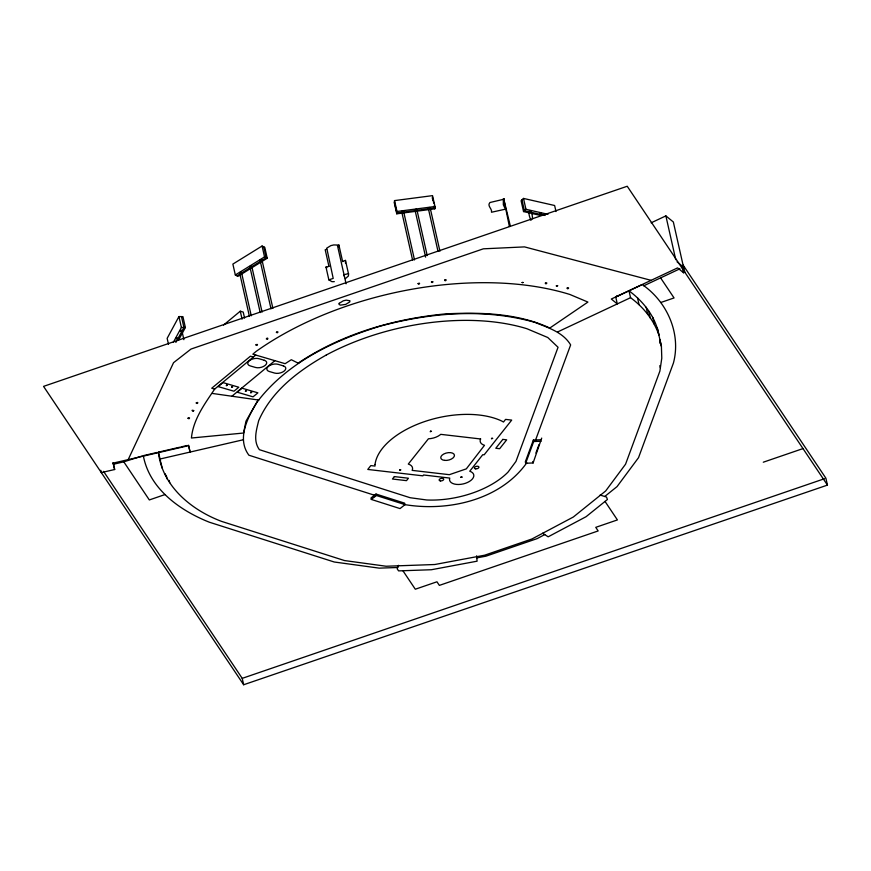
<?xml version="1.0" encoding="UTF-8"?>
<svg xmlns="http://www.w3.org/2000/svg" width="871" height="871" viewBox="0 0 871 871"><rect width="100%" height="100%" fill="white"/><g stroke="black" fill="none" stroke-linecap="round" stroke-linejoin="round"><path stroke-width="1.31" d="M394.541 200.602L394.323 202.943L396.773 213.82L434.771 208.844L434.988 206.514L432.539 195.637L394.541 200.602L396.991 211.479L396.773 213.82M432.147 282.509C435.25 281.061 429.294 281.681 432.147 282.509L432.201 281.975M180.591 331.285C178.424 330.708 182.79 329.401 181.516 331.024M193.939 410.611C189.236 409.076 194.973 412.789 193.035 410.6M329.162 266.319L325.983 267.081L328.868 279.874L333.201 278.393L326.767 248.126L330.849 245.622L333.724 244.936L338.906 245.067L338.83 246.776M342.662 261.692L338.906 245.067M343.903 275.824L344.034 274.681L348.64 273.614L348.378 276.042L345.384 278.633M345.493 263.238L345.471 260.396L342.586 261.387M249.389 316.26L239.623 272.928L240.396 272.198L241.496 272.449L251.262 315.781M241.496 272.449L240.723 273.178M260.211 312.569L249.846 266.602L250.619 265.873L251.719 266.123L262.084 312.09M271.023 308.867L260.07 260.277L260.843 259.547L261.942 259.798L272.895 308.388M374.476 495.229L248.91 455.217C236.52 438.69 247.734 417.383 256.989 402.206C286.864 362.739 333.419 340.528 379.669 326.309C430.024 312.645 484.167 307.996 534.903 322.357C547.979 327.703 562.895 332.025 570.647 344.905L535.589 439.986M509.383 226.482L503.667 198.653L510.395 226.286M504.2 198.828L503.188 199.024M540.793 439.768L533.357 440.073L525.333 461.826L525.659 463.263L533.096 462.958L541.708 438.08M525.659 463.263L533.683 441.521L533.357 440.073M535.894 453.062L539.007 444.602M398.537 565.312L397.187 568.817L398.58 570.886L431.406 569.732L477.09 561.185L476.6 555.829M128.179 459.627L173.547 362.684L191.021 349.053L483.361 248.823L524.527 246.896L651.083 280.342M412.625 260.2L401.673 211.609L402.674 210.945L403.578 211.359L414.52 259.95M403.578 211.359L401.673 211.609M425.625 257.141L414.966 209.867L415.968 209.214L416.871 209.617L427.226 255.584M438.037 251.469L428.271 208.125L429.261 207.472L430.165 207.875L439.931 251.218M178.533 340.136L185.371 327.529L182.921 316.641L178.936 316.565L167.145 338.351L168.506 344.404M173.318 342.357L181.386 327.442L178.936 316.565M175.855 342.401L183.923 327.496L181.473 316.619M258.154 399.974L245.981 421.183L243.564 433.029L191.424 438.015C193.177 419.441 204.609 404.068 214.669 389.097L255.78 355.052M530.983 220.385C525.953 209.639 531.8 205.632 532.573 218.861M530.798 210.978L529.775 211.62M526.803 462.762C500.226 500.237 447.89 511.865 404.482 504.549M177.39 338.656C178.664 337.033 174.298 338.34 176.465 338.906M555.992 211.544L554.631 205.502L523.493 198.425L521.098 200.689L523.547 211.577L540.412 215.409M523.547 211.577L525.953 209.301L548.001 214.31M556.482 286.309C560.434 285.002 554.119 285.928 557.026 285.797M267.669 338.895C268.431 336.652 264.207 339.886 267.669 338.895L267.059 338.59M223.553 325.057L240.276 311.197L243.216 312.058L244.566 318.067M231.915 396.229L274.866 360.67M604.746 496.492L617.049 486.595L638.53 457.667L673.425 363.044C681.329 333.364 667.034 301.638 642.254 284.577L615.743 297.033L617.289 303.914L611.311 299.025L677.594 267.887L683.572 272.775L684.802 272.188L683.256 265.317L682.015 265.895L677.039 261.823M375.978 494.042L370.981 497.994L371.307 499.431L400.029 508.588L405.026 504.625L404.699 503.188L375.978 494.042L376.294 495.479L405.026 504.625M371.307 499.431L376.294 495.479M541.152 213.972C543.134 212.241 537.94 213.624 540.662 214.103M262.084 246.014L232.873 264.087L235.322 274.964L238.012 276.314L267.223 258.241L264.773 247.364L262.084 246.014L264.544 256.901L267.223 258.241M235.322 274.964L264.544 256.901M237.032 275.824L266.243 257.751L263.793 246.874M298.143 363.142C341.802 333.898 393.648 318.851 445.625 313.876C480.661 312.166 517.439 313.059 549.819 328.029L587.914 302.074L569.874 294.474A235.192 124.978 -12.7 0 0 255.943 351.546L252.84 354.192L285.144 363.686L291.317 359.723L298.622 363.381M326.287 354.998C298.72 370.556 271.643 390.839 258.676 420.693C256.335 430.361 253.015 440.78 259.373 449.676L410.154 497.722L426.714 499.976A69.462 36.909 -12.7 0 0 508.043 472.093L515.948 461.445L558.05 347.268L547.783 337.513L526.911 328.726A168.125 89.343 -12.7 0 0 326.298 355.009M544.756 534.587L537.178 538.605L485.909 556.188L476.785 557.886M651.149 222.813L665.869 215.888L673.348 221.996L683.517 267.114M643.745 285.797L679.892 268.812M557.647 331.927L630.55 297.686C643.364 307.082 653.783 319.929 658.933 335.074C655.656 316.946 643.538 301.573 628.993 290.805L630.55 297.686M328.879 266.091L325.199 249.77L326.636 249.269M660.751 302.509L674.056 297.947L660.599 277.882M165.065 494.543L149.322 499.943L123.802 461.848L113.513 464.232L113.121 462.632L114.667 469.513L101.319 472.605L43.55 386.376L627.229 186.252L827.45 485.103L243.662 684.748L101.319 472.605L100.807 470.307M763.29 462.207L802.986 448.598M103.54 471.353L242.225 678.357L824.619 478.669M123.802 461.848L142.082 456.045M157.128 452.452L143.301 455.653C149.453 488.816 179.785 510.428 209.269 522.186L334.235 562.002L379.212 568.142L397.699 567.489M657.376 328.193L661.416 346.418L661.786 358.177L659.891 371.09L625.563 464.189L605.672 490.972L573.314 517.026L531.952 538.975L484.624 555.208L434.803 564.517L386.136 566.237L344.491 560.554L221.55 521.381C191.315 509.971 162.169 486.138 158.38 452.158L168.441 449.839M169.703 449.545L179.764 447.215M181.016 446.921L187.309 445.473M159.937 459.039L242.922 439.844M616.712 295.89L619.052 295.476M396.991 211.479L434.988 206.514M533.683 441.521L541.12 441.216M334.312 281.649L331.96 281.671L328.868 279.874M429.163 208.528L428.271 208.125M415.87 210.27L414.966 209.867M181.386 327.442L185.371 327.529M212.132 393.409L258.818 400.072M545.17 215.464L524.418 210.749L521.969 199.873M260.679 260.581L260.07 260.277M250.456 266.907L249.846 266.602M253.352 357.056L250.423 356.195L211.729 388.226L214.669 389.097M600.119 495.055L606.521 497.036L607.414 499.519L586.085 516.699L548.153 536.819L542.622 533.194M326.843 267.778L325.983 267.081M683.256 265.317L825.904 478.233L827.45 485.103M605.029 501.435L617.408 519.922L595.753 527.347L598.159 530.94L439.365 585.388L436.959 581.795L415.304 589.221L402.914 570.734M158.38 452.158L160.623 461.26M114.667 469.513L113.088 463.122L188.539 445.669L190.107 452.06L188.561 445.179M682.015 265.895L683.572 272.775M665.869 215.888L675.744 259.678M661.416 346.418L659.87 339.538L659.989 343.457M652.793 317.371L654.339 324.252M648.677 311.078L650.223 317.959M659.837 365.613L660.36 367.9M646.14 307.191L647.697 314.072M637.507 297.751L639.053 304.632M523.493 198.425L525.953 209.301M535.48 439.507L535.915 441.423M532.769 461.521L533.096 462.958M432.397 197.118L433.758 203.161M434.302 205.578L434.847 207.995L396.86 212.97L394.4 202.094M432.321 197.967L432.865 200.384M434.226 206.427L434.771 208.844M345.471 260.396L348.356 273.189M337.469 245.557L346.081 283.804M374.367 494.75L374.802 496.666M240.276 311.197L242.073 319.145M181.821 330.479L183.89 339.679M242.225 678.357L243.662 684.748M169.181 480.422L169.703 482.708M166.285 475.424L167.058 478.865M165.305 473.846L165.817 476.143M160.885 462.403L162.18 468.13M375.031 464.472L375.009 466.072L370.828 465.593L367.769 469.447L422.892 475.838L423.567 474.978L449.752 478.081A12.39 6.587 -12.7 0 0 465.528 483.263A12.39 6.587 -12.7 0 0 469.752 471.222L482.774 454.673L484.134 454.836L511.702 420.094L505.572 419.387L503.492 422.021L501.729 421.031A73.567 39.097 -12.7 0 0 424.275 421.695A73.567 39.097 -12.7 0 0 375.031 464.472M503.351 199.361L503.34 204.816L505.409 209.182L491.494 212.241C492.507 208.855 486.704 205.872 489.927 202.518L503.351 199.361M188.005 418.211C189.377 420.127 190.607 416.305 188.005 418.211M196.258 402.957C197.641 404.873 198.86 401.052 196.258 402.957M339.2 303.326L339.08 304.469L340.409 305.122L345.7 304.404L349.783 301.899L349.902 300.756L346.157 300.136L343.294 300.822L339.2 303.326M255.943 344.883C257.206 346.843 258.622 343.022 255.943 344.883M276.401 332.232C277.653 334.192 279.068 330.37 276.401 332.232M522.099 282.552L523.057 282.509L522.099 282.552M480.607 438.973L480.313 439.681A12.39 6.587 -12.7 0 0 484.494 445.31L466.312 468.87L449.338 474.684L412.125 470.373L412.408 469.698A12.39 6.587 -12.7 0 0 408.292 464.058L428.423 438.788A12.39 6.587 -12.7 0 0 440.029 434.923L440.715 434.346L480.607 438.973M418.102 283.554C418.548 285.732 421.194 281.997 418.102 283.554M444.7 280.081C445.146 282.248 447.792 278.524 444.7 280.081M545.355 283.14C545.66 285.34 548.501 281.649 545.355 283.14M567.152 288.094C567.446 290.283 570.298 286.603 567.152 288.094M394.367 476.589L392.44 479.017L406.496 480.65L408.423 478.223L394.367 476.589M400.007 469.785L399.582 470.329L400.856 469.883L400.007 469.785M430.633 431.189L430.209 431.733L431.483 431.287L430.633 431.189M491.875 438.287L491.451 438.821L492.725 438.385L491.875 438.287M462.011 477.09L460.824 477.188L462.011 477.09M502.817 439.398L495.784 448.26L499.649 448.707L506.682 439.844L502.817 439.398M222.943 382.576L218.109 386.582L233.961 391.231L238.796 387.236L222.943 382.576M226.558 385.036L226.297 385.722L227.396 385.287L226.558 385.036M231.849 386.593L231.577 387.279L232.677 386.833L231.849 386.593M242.029 388.183L237.195 392.19L253.058 396.849L257.892 392.843L242.029 388.183M245.655 390.644L245.382 391.34L246.482 390.894L245.655 390.644M250.935 392.2L250.674 392.886L251.773 392.44L250.935 392.2M264.218 360.256L258.937 358.7A6.968 3.702 -12.7 0 0 249.302 360.746A6.968 3.702 -12.7 0 0 250.227 365.907L255.519 367.464A6.968 3.702 -12.7 0 0 265.154 365.406A6.968 3.702 -12.7 0 0 264.218 360.256M283.315 365.864L278.023 364.307A6.968 3.702 -12.7 0 0 268.388 366.353A6.968 3.702 -12.7 0 0 269.324 371.514L274.605 373.071A6.968 3.702 -12.7 0 0 284.251 371.013A6.968 3.702 -12.7 0 0 283.315 365.864M440.41 480.912A2.319 1.23 -12.7 0 0 443.709 479.181A2.319 1.23 -12.7 0 0 440.171 478.778A2.319 1.23 -12.7 0 0 440.41 480.912M444.537 460.378A6.968 3.702 -12.7 0 0 454.444 455.206A6.968 3.702 -12.7 0 0 443.829 453.976A6.968 3.702 -12.7 0 0 444.537 460.378M475.631 468.838A2.319 1.23 -12.7 0 0 478.93 467.106A2.319 1.23 -12.7 0 0 475.392 466.704A2.319 1.23 -12.7 0 0 475.631 468.838"/></g></svg>
